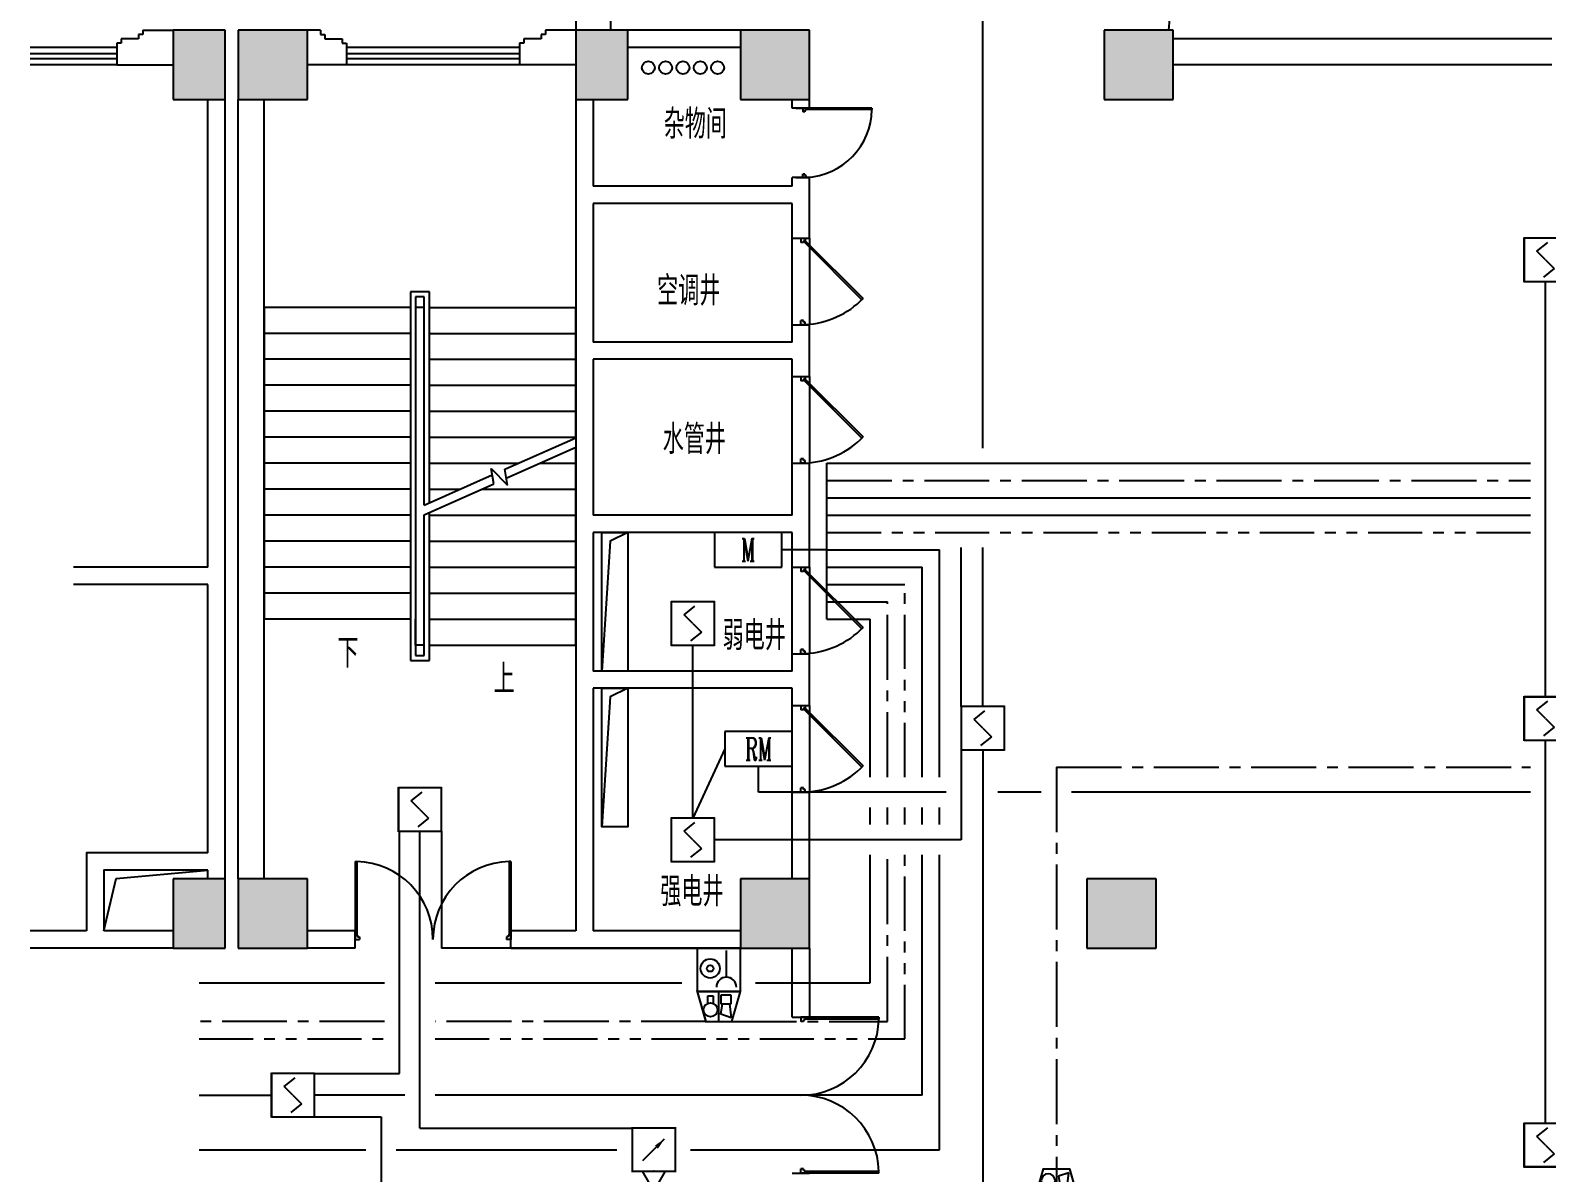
# Model space of a CAD drawing. Extents: x 190999 to 918899, y -200814 to 215286.
# Drawn here: x 771049 to 788560, y -46491 to -33296 of the extents above; entities that cross this region are included whole.
import ezdxf
from ezdxf.enums import TextEntityAlignment as Align

# ---------------------------------------------------------------- set-up
doc = ezdxf.new("R2010")
doc.units = 0
doc.header["$LTSCALE"] = 1000
doc.header["$MEASUREMENT"] = 0
doc.linetypes.add('CENTER2', pattern=[1.125, 0.75, -0.125, 0.125, -0.125])
doc.linetypes.add('PHANTOM2', pattern=[1.25, 0.625, -0.125, 0.125, -0.125, 0.125, -0.125])
for name, color, linetype in [('00-EQUIP', 3, 'Continuous'), ('00-WIRE-4', 6, 'Continuous'), ('A-墙线', 2, 'Continuous'), ('A-外窗', 145, 'Continuous'), ('A-门', 167, 'Continuous'), ('COLUMN', 2, 'Continuous'), ('DIM_SYMB', 3, 'Continuous'), ('PUB_HATCH', 250, 'Continuous'), ('PUB_TEXT', 7, 'Continuous'), ('STAIR', 5, 'Continuous'), ('房间名称', 7, 'Continuous'), ('洞口线', 165, 'Continuous'), ('电井开洞', 97, 'Continuous'), ('雨水管', 151, 'Continuous')]:
    doc.layers.add(name, color=color, linetype=linetype)
doc.styles.add('_COMPLEX', font='COMPLEX.shx', dxfattribs={"width": 0.5})
doc.styles.add('_TCH_DIM', font='SIMPLEX', dxfattribs={"bigfont": 'GBCBIG'})
doc.styles.get("Standard").update_dxf_attribs({"font": 'simhei.ttf'})
doc.styles.add('XXK', font='romans.shx', dxfattribs={"width": 0.75, "bigfont": 'hzf.shx'})
doc.linetypes.add('4INE', pattern='A,1,-0.15,["4",XXK,S=0.3,R=0,X=-0.1,Y=-0.1],-0.25', length=1.4)
doc.linetypes.add('BIG-DLINE', pattern='A,1,-0.15,["D",XXK,S=0.2,R=0,X=-0.1,Y=-0.09],-0.2', length=1.35)

# ---------------------------------------------------------------- blocks, each defined once
blk = doc.blocks.new('m1800')
at = {"layer": 'A-墙线'}
for p, q in [((-900, -100), (-900, 100)), ((900, -100), (900, 100))]:
    blk.add_line(p, q, dxfattribs=at)
at = {"layer": 'A-门'}
for p, q in [((-900, 900), (-899.9999999999418, 9.313225746154785e-10)), ((-900, 900), (-880.0000000000582, 899.9999999990687)), ((-880.0000000000582, 899.9999999990687), (-879.9999999999418, 50.00000000093132)), ((880.0000000000582, 899.9999999990687), (879.9999999999418, 50.00000000093132)), ((900, 900), (880.0000000000582, 899.9999999990687)), ((900, 900), (899.9999999999418, 9.313225746154785e-10)), ((-899.9999999999418, 50.00000000093132), (-870.0000000000582, 50.00000000093132)), ((-899.9999999999418, 9.313225746154785e-10), (-849.9999999999418, 9.313225746154785e-10)), ((-870.0000000000582, 50.00000000093132), (-870, 30)), ((-870, 30), (-849.9999999999418, 30.00000000093132)), ((-849.9999999999418, 30.00000000186265), (-849.9999999999418, 9.313225746154785e-10)), ((849.9999999999418, 30.00000000186265), (849.9999999999418, 9.313225746154785e-10)), ((870, 30), (849.9999999999418, 30.00000000093132)), ((899.9999999999418, 9.313225746154785e-10), (849.9999999999418, 9.313225746154785e-10)), ((870.0000000000582, 50.00000000093132), (870, 30)), ((899.9999999999418, 50.00000000093132), (870.0000000000582, 50.00000000093132))]:
    blk.add_line(p, q, dxfattribs=at)
for centre, start, end in [((-900, 0), 0, 88.72665564132167), ((900, 0), 91.27334436201257, 180)]:
    blk.add_arc(centre, 900, start, end, dxfattribs=at)
blk = doc.blocks.new('bfm01')
at = {"layer": 'A-墙线'}
for p, q in [((-200.0030517580453, -0.004291533608920872), (-0.003051758045330644, -0.004291533608920872)), ((-200.0030517580453, -1000.004291533609), (-0.003051758045330644, -1000.004291533609))]:
    blk.add_line(p, q, dxfattribs=at)
at = {"layer": 'A-门'}
for p, q in [((-200.0030517578125, -1000.004291533609), (-200.0030517578125, -0.004291533608920872)), ((-100.003051757114, -0.004291533667128533), (-100.003051757114, -50.00429153366713)), ((-70.00305175618269, -50.00429153366713), (-100.003051757114, -50.00429153366713)), ((-50.00305175711401, -30.00429153355071), (-70.00305175804533, -30.00429153360892)), ((-70.00305175804533, -30.00429153360892), (-70.00305175711401, -50.00429153366713)), ((-64.14518738078186, -44.14642715716036), (-50.0030517570849, -30.0042915334343)), ((-64.14518738081097, -44.14642715721857), (602.9494616675365, -711.241076205275)), ((-50.00305175711401, -0.004291533667128533), (-50.00305175711401, -30.00429153355071)), ((-50.00305175714311, -30.00429153360892), (617.0330152155366, -697.0403585060849)), ((-0.003051758045330644, -0.004291533608920872), (-0.003051758045330644, -1000.004291533609)), ((-70.00305175618269, -950.0042915336671), (-100.003051757114, -950.0042915336671)), ((-100.003051757114, -1000.004291533667), (-100.003051757114, -950.0042915336671)), ((-50.00305175711401, -1000.004291533667), (-100.003051757114, -1000.004291533667)), ((-70.00305175804533, -970.0042915337253), (-70.00305175711401, -950.0042915336671)), ((-50.00305175711401, -970.0042915337835), (-70.00305175804533, -970.0042915337253)), ((-50.00305175711401, -1000.004291533667), (-50.00305175711401, -970.0042915337835))]:
    blk.add_line(p, q, dxfattribs=at)
blk.add_arc((-100.003051757114, -0.004291533667128533), 1000, 272.8659839719306, 315.8103116972138, dxfattribs=at)
blk = doc.blocks.new('m1000')
at = {"layer": 'A-墙线'}
for p, q in [((0, 0), (0, 200)), ((1000, 0), (1000, 200))]:
    blk.add_line(p, q, dxfattribs=at)
at = {"layer": 'A-门'}
for p, q in [((0, 1100), (5.820766091346741e-11, 100.0000000009313)), ((0, 1100), (19.99999999994179, 1099.999999999069)), ((19.99999999994179, 1099.999999999069), (20.00000000005821, 150.0000000009313)), ((5.820766091346741e-11, 150.0000000009313), (29.99999999994179, 150.0000000009313)), ((5.820766091346741e-11, 100.0000000009313), (50.00000000005821, 100.0000000009313)), ((29.99999999994179, 150.0000000009313), (30, 130)), ((30, 130), (50.00000000005821, 130.0000000009313)), ((50.00000000005821, 130.0000000018626), (50.00000000005821, 100.0000000009313)), ((950.0000000000582, 130.0000000018626), (950.0000000000582, 100.0000000009313)), ((970.0000000001164, 130), (950.0000000000582, 130.0000000009313)), ((1000.000000000058, 100.0000000009313), (950.0000000000582, 100.0000000009313)), ((970.0000000001746, 150.0000000009313), (970.0000000001164, 130)), ((1000.000000000058, 150.0000000009313), (970.0000000001746, 150.0000000009313)), ((1000.000000000058, 150.0000000009313), (1000.000000000058, 100.0000000009313))]:
    blk.add_line(p, q, dxfattribs=at)
blk.add_arc((5.820766091346741e-11, 100.0000000009313), 1000, 2.865983971930656, 88.85400800037786, dxfattribs=at)
blk = doc.blocks.new('_LINKPT1')
at = {"color": 0}
blk.add_line((0, 0), (0, 0), dxfattribs=at)
blk = doc.blocks.new('3S1KCGW2')
for p, q in [((0.499999999999875, 0.499999999999875), (-0.499999999999875, 0.499999999999875)), ((-0.499999999999875, 0.499999999999875), (-0.499999999999875, -0.499999999999875)), ((-0.2, 0.2), (0.05, 0.4)), ((0.499999999999875, -0.499999999999875), (0.499999999999875, 0.499999999999875)), ((0, 0), (-0.2, 0.2)), ((0, 0), (0.2, -0.2)), ((0.2, -0.2), (-0.05, -0.4)), ((-0.499999999999875, -0.499999999999875), (0.499999999999875, -0.499999999999875))]:
    blk.add_line(p, q)
at = {"const_width": 0.04, "flags": 128}
blk.add_lwpolyline([(-0.499999999999875, -0.499999999999875), (-0.499999999999875, 0.499999999999875), (0.499999999999875, 0.499999999999875), (0.499999999999875, -0.499999999999875)], close=True, dxfattribs=at)
at = {"xscale": 0.002, "yscale": 0.002, "zscale": 0.002}
for p in [(0, 0.499999999999875), (-0.499999999999875, 0), (0.499999999999875, 0), (0, -0.499999999999875)]:
    blk.add_blockref('_LINKPT1', p, dxfattribs=at)
at = {"flags": 9}
blk.add_attdef('A', (0, 0), '', height=2e-05, dxfattribs=at)
blk = doc.blocks.new('6A2OE7N0')
for p, q in [((-0.3, 0.3499999999999943), (-0.5, -0.3499999999999943)), ((0.3, 0.3499999999999943), (-0.3, 0.3499999999999943)), ((-0.2456702268532281, -0.06106422118475052), (-0.2856702268532281, 0.2589357788152427)), ((-0.2856702268532281, 0.2589357788152427), (-0.04567022685322809, 0.1789357788152302)), ((-0.04567022685322809, 0.1789357788152302), (-0.08567022685322809, -0.06106422118475052)), ((1.776356839400252e-18, 0.3499999999999943), (-1.776356839400252e-18, -0.3499999999999943)), ((0.5, -0.3499999999999943), (0.3, 0.3499999999999943)), ((-0.5, -0.3499999999999943), (0.5, -0.3499999999999943)), ((-0.2856702268532281, -0.06106422118475052), (-0.2856702268532281, -0.2610642211847676)), ((-0.04567022685322809, -0.06106422118475052), (-0.2856702268532281, -0.06106422118475052)), ((-0.2856702268532281, -0.2610642211847676), (-0.04567022685322809, -0.2610642211847676)), ((-0.04567022685322809, -0.2610642211847676), (-0.04567022685322809, -0.06106422118475052)), ((0.1304115314996602, -0.2439790560947586), (0.1304115314996602, -0.0723030258366748)), ((0.2504115314996602, -0.2439790560947586), (0.1304115314996602, -0.2439790560947586)), ((0.2504115314996602, -0.0723030258366748), (0.2504115314996602, -0.2439790560947586))]:
    blk.add_line(p, q)
at = {"const_width": 0.04, "flags": 128}
blk.add_lwpolyline([(-0.5, -0.3499999999999943), (-0.3, 0.3499999999999943), (0.3, 0.3499999999999943), (0.5, -0.3499999999999943)], close=True, dxfattribs=at)
blk.add_circle((0.1904115314996602, 0.07602094390523462), 0.16)
at = {"xscale": 0.002, "yscale": 0.002, "zscale": 0.002}
for p in [(-0.4, 0), (1.776356839400252e-18, 0.3499999999999943), (0.4, 0), (1.776356839400252e-18, -0.3499999999999943)]:
    blk.add_blockref('_LINKPT1', p, dxfattribs=at)
at = {"flags": 9}
blk.add_attdef('A', (0, 0), '', height=2e-05, dxfattribs=at)
blk = doc.blocks.new('6A2DTKY2')
for p, q in [((0.7799999999988358, 0.3999999999996362), (-0.7799999999988358, 0.3999999999996362)), ((-0.7799999999988358, 0.3999999999996362), (-0.7799999999988358, -0.3999999999996362)), ((0.7799999999988358, -0.3999999999996362), (0.7799999999988358, 0.3999999999996362)), ((-0.7799999999988358, -0.3999999999996362), (0.7799999999988358, -0.3999999999996362))]:
    blk.add_line(p, q)
at = {"xscale": 0.002, "yscale": 0.002, "zscale": 0.002}
for p in [(0, 0.3999999999996362), (-0.7799999999988358, 0), (0.7799999999988358, 0), (0, -0.3999999999996362)]:
    blk.add_blockref('_LINKPT1', p, dxfattribs=at)
at = {"style": '_COMPLEX', "width": 0.6, "flags": 8}
blk.add_attdef('$TEXT$', text='', height=0.52, dxfattribs=at).set_placement((0, 0), align=Align.MIDDLE_CENTER)
at = {"flags": 9}
blk.add_attdef('A', (0, 0), '', height=2e-05, dxfattribs=at)
blk = doc.blocks.new('3T1W6ZCM')
for p, q in [((0.5, 0.5), (-0.5, 0.5)), ((-0.5, 0.5), (-0.5, -0.5)), ((0.5, -0.5), (0.5, 0.5)), ((-0.1775382936502865, 0.1720085469460173), (-0.1775382936502865, -0.443376068438738)), ((-0.5, -0.5), (0.5, -0.5))]:
    blk.add_line(p, q)
at = {"const_width": 0.04}
blk.add_lwpolyline([(-0.5, 0.5), (-0.5, -0.5), (0.5, -0.5), (0.5, 0.5)], close=True, dxfattribs=at)
for radius in [0.2218934911243935, 0.07396449704146453]:
    blk.add_circle((0.1969945486489451, -0.02963126059148635), radius)
blk.add_arc((-0.1775382936502865, 0.4027777777155279), 0.2307692307693, 180, 0)
at = {"xscale": 0.002, "yscale": 0.002, "zscale": 0.002}
for p in [(0, 0.5), (-0.5, 0), (0.5, 0), (0, -0.5)]:
    blk.add_blockref('_LINKPT1', p, dxfattribs=at)
at = {"flags": 9}
blk.add_attdef('A', (0, 0), '', height=2e-05, dxfattribs=at)
blk = doc.blocks.new('$VALVE$00000437')
for p in [(0, 0), (86.96662483444015, 124.2674372167858)]:
    blk.add_line(p, (0, 124.2674372167858))
blk.add_lwpolyline([(-125.1919539347655, -72.2796083046087), (125.1919539347655, 72.27960830461234), (125.1919539347618, -72.2796083046087), (-125.1919539347618, 72.27960830461234)], close=True)
for p in [(-125.1919539347655, 1.818989403545856e-12), (125.1919539347655, 1.818989403545856e-12)]:
    blk.add_point(p)
blk = doc.blocks.new('3S2OQ2I8')
for p, q in [((-0.5000000000001503, 0.5000000000001544), (0.5000000000001503, 0.5000000000001544)), ((-0.5000000000001503, -0.5000000000001544), (-0.5000000000001503, 0.5000000000001544)), ((0.5000000000001503, 0.5000000000001544), (0.5000000000001503, -0.5000000000001544)), ((-0.2500000000000752, -0.2500000000000772), (0.2500000000000752, 0.2500000000000772)), ((0.5000000000001503, -0.5000000000001544), (-0.5000000000001503, -0.5000000000001544))]:
    blk.add_line(p, q)
at = {"const_width": 0.04, "flags": 128}
blk.add_lwpolyline([(-0.5000000000001503, -0.5000000000001544), (-0.5000000000001503, 0.5000000000001544), (0.5000000000001503, 0.5000000000001544), (0.5000000000001503, -0.5000000000001544)], close=True, dxfattribs=at)
blk.add_solid([(0.2500000000000752, 0.2500000000000772), (0.02097020215397069, 0.09703461984575805), (0.09711477732838583, 0.02850939278686963)])
at = {"xscale": 0.002, "yscale": 0.002, "zscale": 0.002}
for p in [(0, 0.5000000000001544), (-0.5000000000001503, 0), (0.5000000000001503, 0), (0, -0.5000000000001544)]:
    blk.add_blockref('_LINKPT1', p, dxfattribs=at)
at = {"flags": 9}
blk.add_attdef('A', (0, 0), '', height=2e-05, dxfattribs=at)
blk = doc.blocks.new('6A2DRK5Q')
for p, q in [((0.7799999999988358, 0.3999999999996362), (-0.7799999999988358, 0.3999999999996362)), ((-0.7799999999988358, 0.3999999999996362), (-0.7799999999988358, -0.3999999999996362)), ((0.7799999999988358, -0.3999999999996362), (0.7799999999988358, 0.3999999999996362)), ((-0.7799999999988358, -0.3999999999996362), (0.7799999999988358, -0.3999999999996362))]:
    blk.add_line(p, q)
at = {"xscale": 0.002, "yscale": 0.002, "zscale": 0.002}
for p in [(0, 0.3999999999996362), (-0.7799999999988358, 0), (0.7799999999988358, 0), (0, -0.3999999999996362)]:
    blk.add_blockref('_LINKPT1', p, dxfattribs=at)
at = {"style": '_COMPLEX', "width": 0.6, "flags": 8}
blk.add_attdef('$TEXT$', text='', height=0.52, dxfattribs=at).set_placement((0, 0), align=Align.MIDDLE_CENTER)
at = {"flags": 9}
blk.add_attdef('A', (0, 0), '', height=2e-05, dxfattribs=at)

msp = doc.modelspace()

# ---------------------------------------------------------------- hatches: boundary and pattern name
at = {"layer": 'PUB_HATCH'}
for points in [[(773298.5377768944, -33296.30351823286), (772698.533580737, -33296.30351822844), (772698.533580737, -34096.30275528898), (773298.5377768944, -34096.30275529411)], [(774248.5370139689, -33296.30351822914), (773448.5377769037, -33296.30351822751), (773448.5377769049, -34096.29970352745), (774248.5370139666, -34096.29970352791)], [(777948.5438804191, -33296.30351822774), (777348.5377769035, -33296.30351822774), (777348.5377769014, -34096.30046646993), (777948.5438804134, -34096.30046646993)], [(780048.5377769037, -33296.30351822751), (779248.5339622044, -33296.30351822914), (779248.5339622019, -34096.2997035321), (780048.5377769027, -34096.2997035328)], [(784248.5370139685, -33296.2997035328), (783448.5370139657, -33296.2997035321), (783448.5370139685, -34096.29970352768), (784248.5370139707, -34096.29970352698)], [(773298.5377768944, -43096.30351823309), (772698.5377769037, -43096.30351822867), (772698.5377769037, -43896.30275528922), (773298.5377768944, -43896.30275529434)], [(774248.5408286615, -43096.30428116696), (773448.5377769037, -43096.30428116696), (773448.5377769037, -43896.30351822751), (774248.5408286615, -43896.30351822751)], [(780048.5377769037, -43096.30428116719), (779248.5347251459, -43096.30428116696), (779248.5347251459, -43896.30351822751), (780048.5377769037, -43896.30351822751)], [(784048.5377769037, -43896.30351822727), (784048.5377769037, -43096.30428116649), (783248.5347251459, -43096.30428116649), (783248.5347251459, -43896.30351822704)]]:
    msp.add_hatch(color=256, dxfattribs=at).paths.add_polyline_path(points)

# ---------------------------------------------------------------- linework, layer by layer
at = {"layer": '00-WIRE-4'}
for p, q in [((782048.5377769042, -38121.30351822081), (782048.5377769041, -29726.30656997839)), ((788548.5372046994, -40996.3056163039), (788548.5372046994, -36196.30370895538)), ((780248.5377769038, -40096.30351822081), (780248.5377769038, -38296.30351822081)), ((780248.5377769038, -38696.30351822081), (788373.5372046994, -38696.30351822081)), ((780248.5377769038, -39296.30351822081), (779728.5377769028, -39296.30351822081)), ((781798.5377769042, -41106.30656997862), (781798.5377769042, -39271.30351822081)), ((782048.5377769041, -41106.30656997862), (782048.537776904, -39271.30351822081)), ((780248.537776904, -39496.30351822081), (781348.5377769042, -39496.30351822081)), ((781348.5377769042, -41921.30351822081), (781348.5377769042, -39496.30351822081)), ((780248.537776904, -39696.30351822081), (781148.5377769042, -39696.30351822081)), ((778698.5377769041, -42395.16745322294), (778698.5377769041, -40396.30656997839)), ((788548.5372046994, -45921.30618850861), (788548.5372046994, -41496.30561630378)), ((779068.5377769052, -41596.30351822081), (778698.5377769041, -42395.16745322288)), ((781798.5377769042, -41606.30656997844), (781798.5377769042, -42645.16745322282)), ((782048.5377769041, -41606.30656997845), (782048.5377769041, -48303.10490757445)), ((779458.5377769046, -42096.30351822081), (779458.5377769046, -41796.30351822064)), ((781348.5377769042, -42470.16745322282), (781348.5377769042, -42271.30351822081)), ((775312.3570833646, -45346.30351822052), (775312.3570833646, -42546.30351822029)), ((775548.5377769041, -45974.8613992368), (775548.5377769041, -42546.30351822029)), ((775798.537776904, -42546.30351822029), (775798.537776904, -43896.30656997833)), ((781798.5377769042, -42645.16745322282), (778948.537776904, -42645.16745322282)), ((781348.5377769042, -45596.30351822046), (781348.5377769042, -42820.16745322282)), ((778748.534725146, -43896.30656997833), (775798.537776904, -43896.30656997833)), ((774331.8711102374, -45346.30351822052), (775312.3570833646, -45346.30351822052)), ((772998.5377769046, -45596.30351822046), (773831.8711102376, -45596.30351822046)), ((775373.537776904, -45596.30351822046), (774331.8711102374, -45596.30351822046)), ((781348.5377769042, -45596.30351822046), (775723.5377769041, -45596.30351822046)), ((774331.8711102374, -45846.3035182204), (775098.5377769036, -45846.3035182204)), ((775098.5377769036, -45846.3035182204), (775098.5377769036, -48136.58648759386)), ((775548.5377769041, -45974.8613992368), (777998.1924951817, -45974.8613992368))]:
    msp.add_line(p, q, dxfattribs=at)
at = {"layer": '00-WIRE-4', "linetype": '4INE'}
for p, q in [((780248.5377769038, -38296.30351822081), (788373.5372046994, -38296.30351822081)), ((780748.5377769042, -41921.30351822087), (780748.5377769042, -40096.30351822081)), ((781623.5377769043, -42096.30351822081), (779458.5377769046, -42096.30351822081)), ((782723.5316733886, -42096.30351822081), (782223.5377769041, -42096.30351822081)), ((788373.5372046994, -42096.30351822081), (783073.5316733886, -42096.30351822081)), ((780748.5377769042, -42470.16745322283), (780748.5377769042, -42271.30351822087)), ((780748.5377769042, -44296.30656998148), (780748.5377769042, -42820.16745322283)), ((772998.5377769045, -44296.30656998148), (775137.3570833647, -44296.30656998148)), ((775723.5377769042, -44296.30656998148), (778573.534725146, -44296.30656998148)), ((779423.5347251459, -44296.30656998148), (780748.5377769042, -44296.30656998148))]:
    msp.add_line(p, q, dxfattribs=at)
at = {"layer": '00-WIRE-4', "linetype": 'CENTER2'}
for p, q in [((780248.5377769038, -38496.30351822081), (788373.5372046994, -38496.30351822081)), ((780248.5377769038, -39896.30351822081), (780948.5377769042, -39896.30351822081)), ((780948.5377769042, -41921.30351822081), (780948.5377769042, -39896.30351822081)), ((780248.5377769038, -40096.30351822081), (780748.5377769042, -40096.30351822081)), ((782898.5316733886, -41806.3035182204), (788373.5372046994, -41806.3035182204)), ((782898.5316733886, -41806.3035182204), (782898.5316733886, -46446.30351822203)), ((780948.5377769042, -42470.16745322282), (780948.5377769042, -42271.30351822081)), ((780948.5377769042, -44746.30656997833), (780948.5377769042, -42820.16745322282)), ((775137.3570833647, -44746.30656997897), (772998.5377769045, -44746.30656997894)), ((778853.9436538775, -44746.30656997903), (775723.5377769042, -44746.30656997897)), ((779148.534725146, -44746.30656997833), (780948.5377769042, -44746.30656997833))]:
    msp.add_line(p, q, dxfattribs=at)
at = {"layer": '00-WIRE-4', "linetype": 'BIG-DLINE'}
for p, q in [((780248.537776904, -38896.30351822081), (788373.5372046994, -38896.30351822081)), ((780248.537776904, -39296.30351822081), (781548.5377769042, -39296.30351822081)), ((781548.5377769042, -41921.30351822081), (781548.5377769042, -39296.30351822081)), ((781548.5377769042, -42470.16745322283), (781548.5377769042, -42271.30351822081)), ((781548.5377769042, -46224.86139923704), (781548.5377769042, -42820.16745322283)), ((772998.5377769045, -46224.86139923704), (774923.5377769037, -46224.86139923704)), ((775273.5377769036, -46224.86139923704), (777823.1924951817, -46224.86139923704)), ((778673.1924951819, -46224.86139923704), (781548.5377769042, -46224.86139923704))]:
    msp.add_line(p, q, dxfattribs=at)
at = {"layer": '00-WIRE-4', "linetype": 'PHANTOM2'}
for p, q in [((780248.537776904, -39096.30351822081), (788373.5372046994, -39096.30351822081)), ((781148.5377769042, -41921.30351822081), (781148.5377769042, -39696.30351822081)), ((781148.5377769042, -42470.16745322282), (781148.5377769042, -42271.30351822081)), ((781148.5377769042, -44946.30351822052), (781148.5377769042, -42820.16745322282)), ((772998.5377769045, -44946.30351822049), (775137.3570833647, -44946.30351822046)), ((775723.5377769042, -44946.30351822052), (781148.5377769042, -44946.30351822052))]:
    msp.add_line(p, q, dxfattribs=at)
at = {"layer": 'A-墙线'}
for p, q in [((777748.5377769036, -32596.30656997228), (777748.5377769036, -33296.30656997158)), ((777348.5377769048, -32896.30656997228), (777348.5377769029, -33296.30351821517)), ((772098.5301475094, -33446.30351821563), (772048.5301475094, -33446.30351821563)), ((772048.5301475094, -33446.30351821563), (772048.5301475094, -33696.30351821563)), ((772098.5301475094, -33396.30351821563), (772098.5301475094, -33446.30351821563)), ((772298.5301475094, -33396.30351821563), (772098.5301475094, -33396.30351821563)), ((772298.5301475094, -33346.30351821563), (772298.5301475094, -33396.30351821563)), ((772348.5301475094, -33346.30351821563), (772298.5301475094, -33346.30351821563)), ((772348.5301475094, -33296.30351821563), (772698.5335807371, -33296.30351821563)), ((772348.5301475094, -33296.30351821563), (772348.5301475094, -33346.30351821563)), ((774398.537776904, -33296.30351821703), (774248.5370139692, -33296.3035182161)), ((774398.537776904, -33296.30351821703), (774398.537776904, -33346.30351821703)), ((774398.537776904, -33346.30351821703), (774448.537776904, -33346.30351821703)), ((774448.537776904, -33346.30351821703), (774448.537776904, -33396.30351821703)), ((774448.537776904, -33396.30351821703), (774648.537776904, -33396.30351821703)), ((774648.537776904, -33396.30351821703), (774648.537776904, -33446.30351821703)), ((774648.537776904, -33446.30351821703), (774698.537776904, -33446.30351821703)), ((774698.537776904, -33446.30351821703), (774698.537776904, -33696.30351821703)), ((776748.5377769044, -33446.30351821703), (776698.5377769044, -33446.30351821703)), ((776698.5377769044, -33446.30351821703), (776698.5377769044, -33696.30351821703)), ((776748.5377769044, -33396.30351821703), (776748.5377769044, -33446.30351821703)), ((776948.5377769044, -33396.30351821703), (776748.5377769044, -33396.30351821703)), ((776948.5377769044, -33346.30351821703), (776948.5377769044, -33396.30351821703)), ((776998.5377769044, -33346.30351821703), (776948.5377769044, -33346.30351821703)), ((777348.537776904, -33296.30351821563), (776998.537776904, -33296.30351821563)), ((776998.5377769044, -33296.30351821703), (776998.5377769044, -33346.30351821703)), ((779248.5339622046, -33296.30351821563), (777948.5438804196, -33296.30351821563)), ((779248.5339622111, -33496.3035182154), (777948.5438804196, -33496.3035182154)), ((772048.5301475094, -33696.30351821563), (772698.5335807371, -33696.30351821563)), ((774698.537776904, -33696.30351821563), (774248.5370139679, -33696.30351821563)), ((777348.537776904, -33696.30351821563), (776698.537776904, -33696.30351821563)), ((777348.537776904, -33896.30199233672), (777348.537776904, -43696.30351821563)), ((773098.537776904, -39496.30351821563), (773098.537776904, -34096.30275527571)), ((773298.537776904, -43096.30428115508), (773298.537776904, -34096.30275527571)), ((773448.537776904, -43096.30428115508), (773448.537776904, -34096.29970351557)), ((773748.5377769038, -43096.30428115485), (773748.5377769041, -34096.30275527757)), ((777548.537776904, -34096.30046645805), (777548.537776904, -35096.30351821563)), ((779848.5377769029, -34196.30275527525), (779848.5377769029, -34096.30275527548)), ((780048.5377769029, -34196.30275527525), (780048.5377769029, -34096.30275527525)), ((780048.5377769029, -34196.30275527525), (779848.5377769029, -34196.30275527525)), ((779848.5377769038, -35096.3035182154), (779848.537776904, -34996.30275527455)), ((780048.537776904, -34996.30275527455), (779848.537776904, -34996.30275527455)), ((780048.537776904, -35696.3035182154), (780048.537776904, -34996.30275527455)), ((779848.5377769042, -35096.30351821563), (777548.537776904, -35096.30351821563)), ((777548.537776904, -35296.30351821563), (777548.537776904, -36896.30351821563)), ((779848.5377769042, -35296.30351821563), (777548.537776904, -35296.30351821563)), ((779848.537776904, -35696.3035182154), (779848.537776904, -35296.30351821563)), ((779848.537776904, -36896.3035182154), (779848.537776904, -36696.3035182154)), ((780048.537776904, -37296.3035182154), (780048.537776904, -36696.3035182154)), ((779848.5377769042, -36896.30351821563), (777548.5377769042, -36896.30351821563)), ((777548.537776904, -37096.30351821563), (777548.537776904, -38896.30351821563)), ((779848.5377769042, -37096.30351821563), (777548.5377769042, -37096.30351821563)), ((779848.537776904, -37296.3035182154), (779848.537776904, -37096.3035182154)), ((779848.537776904, -38896.3035182154), (779848.537776904, -38296.3035182154)), ((780048.537776904, -39496.3035182154), (780048.537776904, -38296.3035182154)), ((779848.537776904, -38896.30351821563), (777548.537776904, -38896.30351821563)), ((777548.537776904, -39096.30351821563), (777548.537776904, -40696.30351821563)), ((779848.537776904, -39096.30351821563), (777548.537776904, -39096.30351821563)), ((779848.537776904, -39496.3035182154), (779848.537776904, -39096.3035182154)), ((773098.537776904, -39496.30351821563), (771548.537776904, -39496.30351821563)), ((773098.537776904, -39696.30351821563), (771548.537776904, -39696.30351821563)), ((773098.537776904, -42796.30656997065), (773098.537776904, -39696.30351821563)), ((779848.537776904, -40696.3035182154), (779848.537776904, -40496.3035182154)), ((780048.537776904, -41096.3035182154), (780048.537776904, -40496.3035182154)), ((779848.537776904, -40696.30351821563), (777548.537776904, -40696.30351821563)), ((777548.537776904, -40896.30351821563), (777548.537776904, -43696.30351821563)), ((779848.537776904, -40896.30351821563), (777548.537776904, -40896.30351821563)), ((779848.537776904, -41096.3035182154), (779848.537776904, -40896.3035182154)), ((779848.537776904, -43096.30428115508), (779848.537776904, -42096.3035182154)), ((780048.537776904, -43096.30428115508), (780048.537776904, -42096.3035182154)), ((773098.537776904, -43096.30428115508), (773098.537776904, -42996.30656997065)), ((771698.537776903, -43696.30351821563), (771048.5408286613, -43696.30351821563)), ((772698.5377769038, -43696.30351821563), (771898.537776903, -43696.30351821563)), ((774798.537776904, -43696.30351821563), (774248.5408286618, -43696.30351821563)), ((777348.537776904, -43696.30351821563), (776598.537776904, -43696.30351821563)), ((779248.5347251464, -43696.30351821563), (777548.537776904, -43696.30351821563)), ((772698.5377769038, -43896.30351821563), (771048.5408286613, -43896.30351821563)), ((774798.537776904, -43896.30351821563), (774248.5408286618, -43896.30351821563)), ((776598.537776904, -43896.30351821563), (779248.5347251464, -43896.30351821563)), ((779848.5377769042, -44696.30351821563), (779848.5377769042, -43896.30351821563)), ((780048.5377769042, -43896.30351821563), (780048.5377769042, -44696.30351821563))]:
    msp.add_line(p, q, dxfattribs=at)
for points in [[(773098.537776904, -42796.30656997065), (771698.537776903, -42796.30656997065), (771698.537776903, -43696.30351821563)], [(772598.537776903, -42996.30656997065), (771898.537776903, -42996.30656997065), (771898.537776903, -43696.30351821563)], [(773098.537776904, -42996.30656997065), (771898.537776903, -42996.30656997065), (771898.537776903, -43696.30351821563)]]:
    msp.add_lwpolyline(points, dxfattribs=at)
at = {"layer": 'A-外窗'}
for p, q in [((772048.5301475094, -33496.30351821563), (771048.5408286613, -33496.30351821563)), ((772048.5301475094, -33566.30351821563), (771048.5408286613, -33566.30351821563)), ((776698.5377769044, -33496.30351821703), (774698.537776904, -33496.30351821703)), ((776698.5377769044, -33566.30351821703), (774698.537776904, -33566.30351821703)), ((772048.5301475094, -33626.30351821563), (771048.5408286613, -33626.30351821563)), ((772048.5301475094, -33696.30351821563), (771048.5408286613, -33696.30351821563)), ((776698.5377769044, -33626.30351821703), (774698.537776904, -33626.30351821703)), ((776698.5377769044, -33696.30351821703), (774698.537776904, -33696.30351821703))]:
    msp.add_line(p, q, dxfattribs=at)
at = {"layer": 'COLUMN'}
for p, q in [((773298.5377768944, -33296.30351823286), (772698.533580737, -33296.30351822844)), ((772698.533580737, -33296.30351822844), (772698.533580737, -34096.30275528898)), ((773298.5377768944, -34096.30275529411), (773298.5377768944, -33296.30351823286)), ((774248.5370139689, -33296.30351822914), (773448.5377769037, -33296.30351822751)), ((773448.5377769037, -33296.30351822751), (773448.5377769049, -34096.29970352745)), ((774248.5370139666, -34096.29970352791), (774248.5370139689, -33296.30351822914)), ((777948.5438804191, -33296.30351822774), (777348.5377769035, -33296.30351822774)), ((777348.5377769035, -33296.30351822774), (777348.5377769014, -34096.30046646993)), ((777948.5438804134, -34096.30046646993), (777948.5438804191, -33296.30351822774)), ((780048.5377769037, -33296.30351822751), (779248.5339622044, -33296.30351822914)), ((779248.5339622044, -33296.30351822914), (779248.5339622019, -34096.2997035321)), ((780048.5377769027, -34096.2997035328), (780048.5377769037, -33296.30351822751)), ((784248.5370139685, -33296.2997035328), (783448.5370139657, -33296.2997035321)), ((783448.5370139657, -33296.2997035321), (783448.5370139685, -34096.29970352768)), ((784248.5370139707, -34096.29970352698), (784248.5370139685, -33296.2997035328)), ((772698.533580737, -34096.30275528898), (773298.5377768944, -34096.30275529411)), ((773448.5377769049, -34096.29970352745), (774248.5370139666, -34096.29970352791)), ((777348.5377769014, -34096.30046646993), (777948.5438804134, -34096.30046646993)), ((779248.5339622019, -34096.2997035321), (780048.5377769027, -34096.2997035328)), ((783448.5370139685, -34096.29970352768), (784248.5370139707, -34096.29970352698)), ((773298.5377768944, -43096.30351823309), (772698.5377769037, -43096.30351822867)), ((772698.5377769037, -43096.30351822867), (772698.5377769037, -43896.30275528922)), ((773298.5377768944, -43896.30275529434), (773298.5377768944, -43096.30351823309)), ((774248.5408286615, -43096.30428116696), (773448.5377769037, -43096.30428116696)), ((773448.5377769037, -43096.30428116696), (773448.5377769037, -43896.30351822751)), ((774248.5408286615, -43896.30351822751), (774248.5408286615, -43096.30428116696)), ((780048.5377769037, -43096.30428116719), (779248.5347251459, -43096.30428116696)), ((779248.5347251459, -43096.30428116696), (779248.5347251459, -43896.30351822751)), ((780048.5377769037, -43896.30351822751), (780048.5377769037, -43096.30428116719)), ((784048.5377769037, -43096.30428116649), (783248.5347251459, -43096.30428116649)), ((783248.5347251459, -43096.30428116649), (783248.5347251459, -43896.30351822704)), ((784048.5377769037, -43896.30351822727), (784048.5377769037, -43096.30428116649)), ((772698.5377769037, -43896.30275528922), (773298.5377768944, -43896.30275529434)), ((773448.5377769037, -43896.30351822751), (774248.5408286615, -43896.30351822751)), ((779248.5347251459, -43896.30351822751), (780048.5377769037, -43896.30351822751)), ((783248.5347251459, -43896.30351822704), (784048.5377769037, -43896.30351822727))]:
    msp.add_line(p, q, dxfattribs=at)
at = {"layer": 'DIM_SYMB'}
for points in [[(774691.0377769043, -40096.30046647272, 0, 0, 0), (774691.037776904, -35145.95528950819, 0, 0, 0), (776503.5377769, -35145.95528950446, 0, 0, 0), (776503.5377769032, -37996.3004664676, 80, 0, 0), (776503.5377769036, -38296.3004664676, 0, 0, 0)], [(776503.5377769031, -40396.30046647132, 0, 0, 0), (776503.537776903, -38896.30046647086, 80, 0, 0), (776503.537776903, -38596.30046647086, 0, 0, 0)]]:
    msp.add_lwpolyline(points, format="xyseb", dxfattribs=at)
at = {"layer": 'STAIR'}
for p, q in [((784198.537776907, -33296.30275527548), (786429.3286367196, -5097.172754846019)), ((788620.615715541, -33396.30275527571), (784248.5370139701, -33396.30275527571)), ((788620.6157155426, -33696.30275527525), (784248.5370139698, -33696.30275527525)), ((775438.5377768876, -36316.30046645619), (775438.5377768876, -40576.30046645619)), ((775658.5377769168, -36316.30046645619), (775438.5377768876, -36316.30046645619)), ((775498.5377768876, -36376.30046645619), (775498.5377768876, -40516.30046645619)), ((775598.5377768876, -36376.30046645619), (775498.5377768876, -36376.30046645619)), ((775598.5377768944, -38781.55877236961), (775598.5377768876, -36376.30046645619)), ((775658.5377769097, -38754.81591522144), (775658.5377769168, -36316.30046645619)), ((773748.5377769034, -36496.30046647272), (773748.5377769034, -40096.30046647272)), ((775438.5377768812, -36496.30046651731), (773748.5377769034, -36496.30046647272)), ((775498.5377769034, -36496.30046647272), (775498.5377769034, -40096.30046647272)), ((775598.5377769034, -36496.30046647272), (775498.5377769034, -36496.30046647272)), ((775598.5377769235, -38781.55877235669), (775598.5377769034, -36496.30046647272)), ((775658.5377769099, -36496.30046651731), (777348.5377769034, -36496.30046647272)), ((777348.5377768922, -38001.55877250139), (777348.5377769034, -36496.30046647272)), ((775438.5377768812, -36796.30046651731), (773748.5377769034, -36796.30046647272)), ((775658.5377769099, -36796.30046651731), (777348.5377769034, -36796.30046647272)), ((775438.5377768812, -37096.30046644757), (773748.5377769034, -37096.30046647272)), ((775658.5377769099, -37096.30046644757), (777348.5377769034, -37096.30046647272)), ((775438.5377768812, -37396.30046644757), (773748.5377769034, -37396.30046647272)), ((775658.5377769099, -37396.30046644757), (777348.5377769034, -37396.30046647272)), ((775438.5377768812, -37696.30046644757), (773748.5377769034, -37696.30046647272)), ((775658.5377769099, -37696.30046644757), (777348.5377769034, -37696.30046647272)), ((775438.5377768812, -37996.30046644757), (773748.5377769034, -37996.30046647272)), ((775658.5377769099, -37996.30046651731), (777348.5377769034, -37996.30046647272)), ((776529.2474955026, -38366.72815504516), (777348.5377768922, -38001.55877249196)), ((776545.4842138379, -38468.9746057335), (777348.5377768922, -38111.04216046081)), ((777348.5377769034, -40396.30046647272), (777348.5377768922, -38111.04216048293)), ((775438.5377768812, -38296.30046651731), (773748.5377769034, -38296.30046647272)), ((775658.5377769099, -38296.30046651731), (776687.258335258, -38296.30046647959)), ((776932.8941416868, -38296.3004664733), (777348.5377769034, -38296.30046647272)), ((775598.5377769234, -38781.55877244633), (776383.3636227219, -38431.75068119619)), ((776399.6003410581, -38533.99713189047), (776371.6161048954, -38357.77378814874)), ((776371.6161048954, -38357.77378814874), (776558.538533331, -38551.18073824359)), ((776558.538533331, -38551.18073824359), (776529.2474955026, -38366.72815504516)), ((775438.5377768812, -38596.30046651731), (773748.5377769034, -38596.30046647272)), ((775598.5377769234, -38891.0421604905), (776399.6003410581, -38533.99713189047)), ((775658.5377769099, -38596.30046644757), (776014.1814120656, -38596.30046641812)), ((776259.8172185788, -38596.30046642173), (777348.5377769034, -38596.30046647272)), ((775658.5377769168, -40576.30046645619), (775658.5377769098, -38864.29930329052)), ((775438.5377768812, -38896.30046644757), (773748.5377769034, -38896.30046647272)), ((775598.5377769034, -40396.30046647272), (775598.5377769235, -38891.04216042857)), ((775598.5377768876, -40516.30046645619), (775598.5377768945, -38891.04216044149)), ((775658.5377769099, -38896.30046644757), (777348.5377769034, -38896.30046647272)), ((775438.5377768812, -39196.30046644757), (773748.5377769034, -39196.30046647272)), ((775658.5377769099, -39196.30046644757), (777348.5377769034, -39196.30046647272)), ((775438.5377768812, -39496.30046644757), (773748.5377769034, -39496.30046647272)), ((775658.5377769099, -39496.30046644757), (777348.5377769034, -39496.30046647272)), ((775438.5377768812, -39796.30046651731), (773748.5377769034, -39796.30046647272)), ((775658.5377769099, -39796.30046651731), (777348.5377769034, -39796.30046647272)), ((775438.5377768812, -40096.30046651731), (773748.5377769034, -40096.30046647272)), ((775498.5377769034, -40396.30046647272), (775498.5377769034, -40096.30046647272)), ((775658.5377769099, -40096.30046651731), (777348.5377769034, -40096.30046647272)), ((775598.5377769034, -40396.30046647272), (775498.5377769034, -40396.30046647272)), ((775658.5377769099, -40396.30046644757), (777348.5377769034, -40396.30046647272)), ((775438.5377768876, -40576.30046645619), (775658.5377769168, -40576.30046645619)), ((775498.5377768876, -40516.30046645619), (775598.5377768876, -40516.30046645619))]:
    msp.add_line(p, q, dxfattribs=at)
at = {"layer": '洞口线', "ltscale": 2}
msp.add_lwpolyline([(771898.4762747077, -43696.30351821563), (772040.9910603014, -43091.42798674243), (773098.537776904, -42996.30656997065)], dxfattribs=at)
at = {"layer": '电井开洞'}
for points in [[(777948.537776904, -39096.30351822087), (777743.1789118939, -39194.87677251335), (777648.5377769041, -40696.30351822087)], [(777948.537776904, -40896.30351822087), (777743.1789118939, -40994.87677251335), (777648.5377769041, -42496.30351822087)]]:
    msp.add_lwpolyline(points, dxfattribs=at)
at = {"layer": '电井开洞', "color": 4}
for points in [[(777648.5377769041, -39096.30351822087), (777948.537776904, -39096.30351822087), (777948.537776904, -40696.30351822087), (777648.537776904, -40696.30351822087)], [(777648.5377769041, -40896.30351822087), (777948.537776904, -40896.30351822087), (777948.537776904, -42496.30351822087), (777648.537776904, -42496.30351822087)]]:
    msp.add_lwpolyline(points, close=True, dxfattribs=at)
at = {"layer": '雨水管'}
for centre in [(778185.537776904, -33727.80351822099), (778385.537776904, -33727.80351822099), (778585.537776904, -33727.80351822099), (778785.537776904, -33727.80351822099), (778985.537776904, -33727.80351822099)]:
    msp.add_circle(centre, 75, dxfattribs=at)

# ---------------------------------------------------------------- block references
at = {"layer": '00-EQUIP', "yscale": 500, "zscale": 500}
for name, p, xscale in [('3S1KCGW2', (788548.5372046994, -35946.30370895544), 500), ('3S1KCGW2', (778698.5377769041, -40146.30656997851), 500), ('3S1KCGW2', (782048.5377769041, -41356.30656997851), 500), ('3S1KCGW2', (788548.5372046994, -41246.3056163039), 500), ('3S1KCGW2', (778698.5377769041, -42645.16745322282), 500), ('3S1KCGW2', (788548.5372046994, -46171.30618850861), 500), ('6A2OE7N0', (782898.5316733886, -46621.30351822203), -500)]:
    msp.add_blockref(name, p, dxfattribs=dict(at, xscale=xscale))
at = {"layer": '00-EQUIP', "xscale": 500, "yscale": 500, "zscale": 500}
for name, p, values in [('6A2DTKY2', (779338.5377769034, -39296.30351822081), {'$TEXT$': 'M'}), ('6A2DRK5Q', (779458.5377769046, -41596.30351822081), {'$TEXT$': 'RM'})]:
    msp.add_blockref(name, p, dxfattribs=at).add_auto_attribs(values)
at = {"layer": '00-EQUIP'}
for name, p, xscale, yscale, zscale, rotation in [('3S1KCGW2', (775548.5377769041, -42296.30351822035), 500, 500, 500, 180), ('3T1W6ZCM', (778998.534725146, -44146.30656997833), 500, 500, 500, 180), ('6A2OE7N0', (778998.534725146, -44571.30656997833), 500, 500, 500, 180), ('3S1KCGW2', (774081.8711102374, -45596.30351822046), 500, 500, 500, 180), ('3S2OQ2I8', (778248.1924951818, -46224.86139923692), -500, 500, 500, 270), ('$VALVE$00000437', (778248.1924951818, -46700.20691631813), 1.799999999988358, -1.799999999988358, 1.8, 270)]:
    msp.add_blockref(name, p, dxfattribs=dict(at, xscale=xscale, yscale=yscale, zscale=zscale, rotation=rotation))
at = {"layer": 'A-门', "xscale": 0.7999999999301508, "yscale": 0.7999999999301508, "zscale": 0.8, "rotation": 270}
msp.add_blockref('m1000', (779888.5377769041, -34196.30275527525), dxfattribs=at)
at = {"layer": 'A-门'}
for name, p in [('bfm01', (780048.540828662, -35696.29922668167)), ('bfm01', (780048.540828662, -37296.29922668167)), ('bfm01', (780048.540828662, -39496.29922668167)), ('bfm01', (780048.540828662, -41096.29922668167)), ('m1800', (775698.537776904, -43796.30351821749))]:
    msp.add_blockref(name, p, dxfattribs=at)
at = {"layer": 'A-门', "rotation": 270}
msp.add_blockref('m1800', (779948.537776904, -45596.30351821563), dxfattribs=at)

# ---------------------------------------------------------------- texts
at = {"layer": 'PUB_TEXT', "style": '_TCH_DIM'}
for s, p in [('下', (774596.0909683936, -40656.30046647272)), ('上', (776399.2824577542, -40956.30046647132))]:
    msp.add_text(s, height=337.5886524822695, dxfattribs=at).set_placement(p)
at = {"layer": '房间名称', "style": '_TCH_DIM'}
for s, p in [('杂物间', (778363.9735123586, -34548.20512921011)), ('空调井', (778287.9539161139, -36473.24375663089)), ('水管井', (778351.8093916598, -38188.86562900755)), ('弱电井', (779044.1851227058, -40454.18771595552)), ('强电井', (778324.2435265086, -43412.56624460986))]:
    msp.add_text(s, height=337.5886524822695, dxfattribs=at).set_placement(p)

doc.saveas('drawing.dxf')
